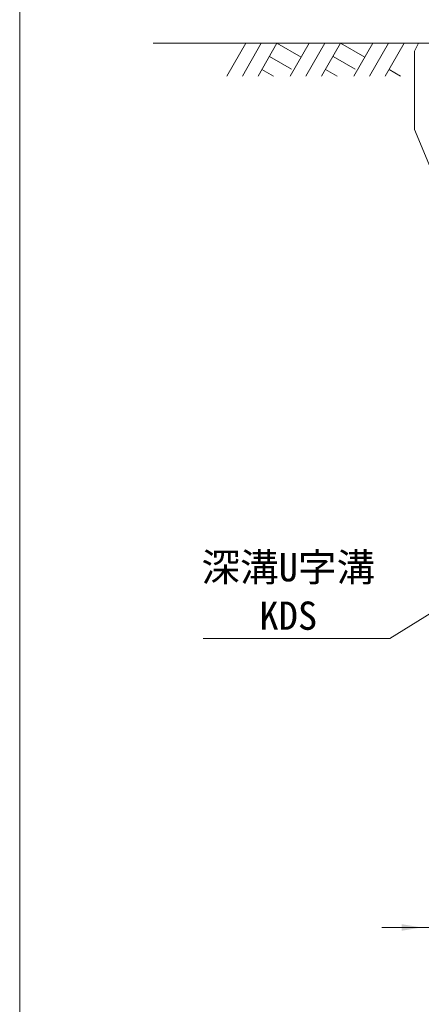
# Model space of a CAD drawing. Units: millimetres at full size; details may follow other scales. Extents: x 172874 to 217143, y 854931 to 903297.
# Drawn here: x 183674 to 184280, y 863065 to 864552 of the extents above; entities that cross this region are included whole.
import ezdxf
from ezdxf.enums import TextEntityAlignment as Align

# ---------------------------------------------------------------- set-up
doc = ezdxf.new("R2010")
doc.units = ezdxf.units.MM
doc.header["$LTSCALE"] = 20
for name, color, linetype, lineweight in [('0_2', 7, 'Continuous', 20), ('図枠', 5, 'Continuous', 13), ('寸法線', 7, 'Continuous', 13), ('引出線', 4, 'Continuous', 13), ('本体', 2, 'Continuous', 13), ('ﾊｯﾁﾝｸﾞ', 7, 'Continuous', 5)]:
    doc.layers.add(name, color=color, linetype=linetype, lineweight=lineweight)
doc.styles.add('ＭＳ ゴシック', font='')
doc.styles.get('ＭＳ ゴシック').set_extended_font_data('MS Gothic')

# ---------------------------------------------------------------- blocks, each defined once
blk = doc.blocks.new('filled_arrow')
at = {"color": 0, "linetype": 'Continuous', "lineweight": -2}
blk.add_solid([(7.5, 1.25), (0, 0), (7.5, -1.25)], dxfattribs=at)

msp = doc.modelspace()

# ---------------------------------------------------------------- linework, layer by layer
at = {"layer": '0_2'}
msp.add_line((184275.7, 864516.42), (183875.7, 864516.42), dxfattribs=at)
at = {"layer": '図枠'}
msp.add_line((183674.21, 874031.02), (183674.21, 854931.02), dxfattribs=at)
at = {"layer": '寸法線'}
msp.add_line((184220.57, 863181.42), (184440.57, 863181.42), dxfattribs=at)
at = {"layer": '引出線'}
msp.add_lwpolyline([(184352.98, 863692.24), (184232.77, 863617.95), (183951.25, 863617.95)], dxfattribs=at)
at = {"layer": '本体'}
for p, q in [((184275.7, 864516.42), (184269.7, 864504.42)), ((184275.7, 864516.42), (184334.7, 864516.42)), ((184269.7, 864504.42), (184269.7, 864386.42)), ((184269.7, 864386.42), (184344.7, 864206.42))]:
    msp.add_line(p, q, dxfattribs=at)
at = {"layer": 'ﾊｯﾁﾝｸﾞ', "lineweight": 9}
for p, q in [((184015.14, 864516.42), (183986.49, 864466.8)), ((184038.76, 864516.42), (184010.11, 864466.8)), ((184062.39, 864516.42), (184033.74, 864466.8)), ((184062.39, 864516.42), (184098.95, 864495.31)), ((184111.14, 864516.42), (184082.49, 864466.8)), ((184134.76, 864516.42), (184106.11, 864466.8)), ((184158.38, 864516.42), (184129.74, 864466.8)), ((184158.38, 864516.42), (184194.95, 864495.31)), ((184207.14, 864516.42), (184178.49, 864466.8)), ((184230.76, 864516.42), (184202.11, 864466.8)), ((184254.38, 864516.42), (184225.74, 864466.8)), ((184050.96, 864496.64), (184084.38, 864477.35)), ((184146.96, 864496.64), (184180.38, 864477.35)), ((184039.54, 864476.85), (184056.95, 864466.8)), ((184135.54, 864476.85), (184152.96, 864466.8)), ((184231.54, 864476.85), (184248.95, 864466.8))]:
    msp.add_line(p, q, dxfattribs=at)

# ---------------------------------------------------------------- block references
at = {"layer": '寸法線', "xscale": 4, "yscale": 4, "rotation": 180}
msp.add_blockref('filled_arrow', (184280.57, 863181.42), dxfattribs=at)

# ---------------------------------------------------------------- texts
at = {"layer": '引出線', "style": 'ＭＳ ゴシック'}
for s, p in [('深溝U字溝', (183948.39, 863691.19)), ('KDS', (184035.8, 863618.07))]:
    msp.add_text(s, height=42.72, dxfattribs=at).set_placement(p, align=Align.BOTTOM_LEFT)

doc.saveas('drawing.dxf')
